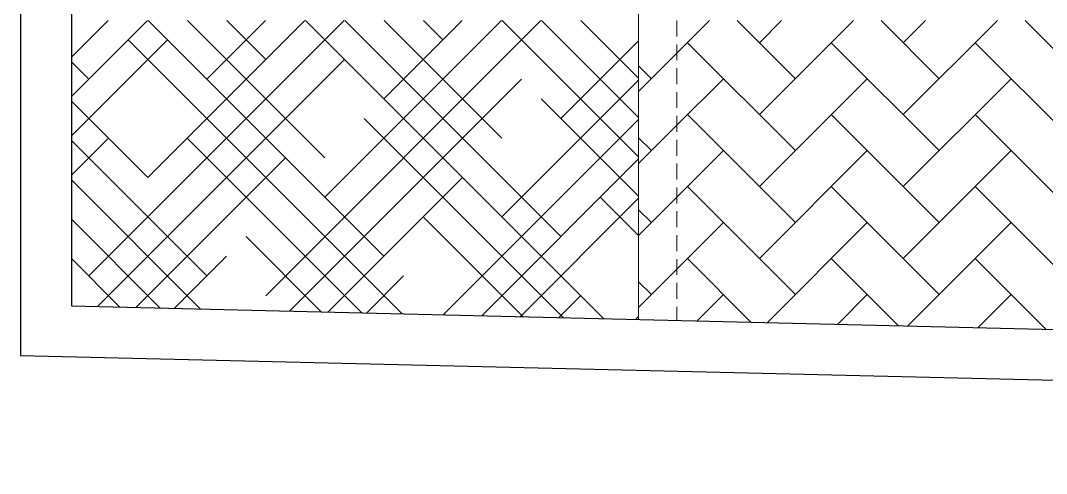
# Model space of a CAD drawing. Header units: millimetres. Extents: x 331487 to 517269, y 198509 to 399936.
# Drawn here: x 382806 to 390872, y 361677 to 365238 of the extents above; entities that cross this region are included whole.
import ezdxf

# ---------------------------------------------------------------- set-up
doc = ezdxf.new("R2010")
doc.units = ezdxf.units.MM
doc.header["$MEASUREMENT"] = 0
doc.linetypes.add('DASHED', pattern=[0.75, 0.5, -0.25])
doc.linetypes.add('DASHED2', pattern=[0.375, 0.25, -0.125])
doc.layers.add('9th_Sunk', color=251, linetype='DASHED', lineweight=5)
doc.layers.add('BEAM', color=1, linetype='Continuous', lineweight=5)
doc.layers.add('COLUMN', color=6, linetype='Continuous')

msp = doc.modelspace()

# ---------------------------------------------------------------- linework, layer by layer
at = {"layer": '9th_Sunk', "linetype": 'Continuous'}
for p, q in [((383205.7, 364949.2), (383494.1, 365237.6)), ((383205.7, 364639.8), (383803.5, 365237.6)), ((383342, 363229.3), (385350.3, 365237.6)), ((383806, 364002.7), (385040.9, 365237.6)), ((385662.2, 363384), (383808.6, 365237.6)), ((385198.1, 364157.4), (384117.9, 365237.6)), ((384270.1, 364776.1), (384731.6, 365237.6)), ((384734.1, 364930.8), (384427.3, 365237.6)), ((384734.1, 363074.6), (386897.1, 365237.6)), ((387388.2, 362895.4), (385046, 365237.6)), ((385198.1, 363848), (386587.7, 365237.6)), ((387054.3, 363538.7), (385355.3, 365237.6)), ((385662.2, 364621.4), (386278.4, 365237.6)), ((386590.2, 364312.1), (385664.7, 365237.6)), ((386126.2, 365085.5), (385974.1, 365237.6)), ((387665.1, 364165.3), (386592.8, 365237.6)), ((387665.1, 364474.6), (386902.1, 365237.6)), ((387665.1, 364784), (387211.5, 365237.6)), ((383205.7, 364330.4), (383960.7, 365085.5)), ((385803.3, 362933.5), (383651.3, 365085.5)), ((387054.3, 364466.8), (387665.1, 365077.6)), ((383342, 364776.1), (383205.7, 364912.4)), ((383413, 362991), (385352.8, 364930.8)), ((384923.4, 362954.6), (386744.9, 364776.1)), ((386590.2, 363693.4), (387665.1, 364768.2)), ((383806, 364002.7), (383205.7, 364603.1)), ((387665.1, 363855.9), (386899.6, 364621.4)), ((387071.3, 362903), (385507.5, 364466.8)), ((386131.8, 362925.6), (387665.1, 364458.9)), ((383205.7, 364021.1), (383496.7, 364312.1)), ((384270.1, 363229.3), (383205.7, 364293.7)), ((385486.4, 362941.1), (384115.4, 364312.1)), ((383715.1, 362983.7), (384888.8, 364157.4)), ((386433.9, 362918.3), (387665.1, 364149.5)), ((384218.4, 362971.6), (383205.7, 363984.3)), ((385225.5, 362947.4), (386280.9, 364002.7)), ((386736, 362911), (387665.1, 363840.2)), ((387665.1, 363546.5), (387363.6, 363848)), ((386754.3, 362910.6), (385971.5, 363693.4)), ((383901.4, 362979.2), (383205.7, 363675)), ((385169.4, 362948.7), (384579.4, 363538.7)), ((384017.2, 362976.4), (384424.7, 363384)), ((383584.5, 362986.8), (383205.7, 363365.6)), ((385527.6, 362940.1), (385816.8, 363229.3)), ((387038.1, 362903.8), (387209, 363074.6)), ((386437.3, 362918.2), (386435.6, 362920)), ((387642.3, 362889.2), (387665.1, 362912.1))]:
    msp.add_line(p, q, dxfattribs=at)
at = {"layer": 'BEAM', "ltscale": 750}
msp.add_line((387665.1, 365537.6), (387665.1, 362888.7), dxfattribs=at)
at = {"layer": 'BEAM', "linetype": 'DASHED2', "ltscale": 500}
msp.add_line((387965.1, 365237.6), (387965.1, 362881.5), dxfattribs=at)
at = {"layer": 'BEAM', "color": 253, "linetype": 'Continuous', "ltscale": 750}
for p, q in [((387965.1, 364979.9), (388222.9, 365237.6)), ((388897.2, 364780.5), (388440.1, 365237.6)), ((388614.3, 365063.4), (388788.6, 365237.6)), ((388614.3, 364497.7), (389354.3, 365237.6)), ((390028.6, 364780.5), (389571.5, 365237.6)), ((389745.7, 365063.4), (389920, 365237.6)), ((389745.7, 364497.7), (390485.6, 365237.6)), ((391159.9, 364780.5), (390702.8, 365237.6)), ((388897.2, 364214.8), (388048.7, 365063.4)), ((390028.6, 364214.8), (389180, 365063.4)), ((391159.9, 364214.8), (390311.4, 365063.4)), ((387665.1, 364679.9), (387965.1, 364979.9)), ((387765.8, 364780.5), (387665.1, 364881.2)), ((387965.1, 364414.2), (388331.5, 364780.5)), ((388614.3, 363932), (389462.9, 364780.5)), ((389745.7, 363932), (390594.2, 364780.5)), ((388897.2, 363649.2), (388048.7, 364497.7)), ((390028.6, 363649.2), (389180, 364497.7)), ((391159.9, 363649.2), (390311.4, 364497.7)), ((387665.1, 364114.2), (387965.1, 364414.2)), ((387765.8, 364214.8), (387665.1, 364315.5)), ((387965.1, 363848.5), (388331.5, 364214.8)), ((388614.3, 363366.3), (389462.9, 364214.8)), ((389745.7, 363366.3), (390594.2, 364214.8)), ((388897.2, 363083.5), (388048.7, 363932)), ((390028.6, 363083.5), (389180, 363932)), ((391159.9, 363083.5), (390311.4, 363932)), ((387665.1, 363548.5), (387965.1, 363848.5)), ((387765.8, 363649.2), (387665.1, 363749.8)), ((387965.1, 363282.8), (388331.5, 363649.2)), ((388678, 362864.3), (389462.9, 363649.2)), ((389782.8, 362837.8), (390594.2, 363649.2)), ((388547.5, 362867.5), (388048.7, 363366.3)), ((389706.7, 362839.6), (389180, 363366.3)), ((390866, 362811.7), (390311.4, 363366.3)), ((387665.1, 362982.8), (387965.1, 363282.8)), ((387765.8, 363083.5), (387665.1, 363184.2)), ((388125.6, 362877.6), (388331.5, 363083.5)), ((389230.4, 362851), (389462.9, 363083.5)), ((390335.2, 362824.5), (390594.2, 363083.5))]:
    msp.add_line(p, q, dxfattribs=at)
at = {"layer": 'COLUMN'}
for p, q in [((382805.7, 395451.5), (382805.7, 362605.5)), ((383205.7, 395051.5), (383205.7, 362995.9)), ((383205.7, 362995.9), (421414.4, 362077)), ((382805.7, 362605.5), (421418.8, 361676.8))]:
    msp.add_line(p, q, dxfattribs=at)

doc.saveas('drawing.dxf')
